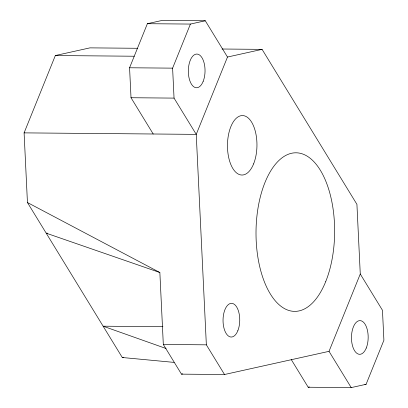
<?xml version="1.0" encoding="UTF-8"?>
<svg xmlns="http://www.w3.org/2000/svg" width="408" height="408" viewBox="0 0 408 408"><rect width="100%" height="100%" fill="white"/><g stroke="black" fill="none" stroke-linecap="round" stroke-linejoin="round"><path stroke-width="0.61" d="M174.104 362.396L122.293 357.51L27.443 202.536L24.098 132.875L55.34 55.539L89.933 47.869L137.572 48.282M153.204 133.997L131.014 97.731L129.571 67.774L147.38 23.7L162.256 20.4L205.29 20.772L227.486 57.038L196.238 134.37L206.351 344.831L224.517 374.513L329.026 351.339L360.269 274.003L356.923 204.342L262.079 49.363L222.059 49.016M24.098 132.875L196.238 134.37L174.048 98.109L172.609 68.146L190.414 24.072L205.29 20.772M291.292 359.621L308.183 387.228L351.217 387.6L366.093 384.3L383.903 340.226L382.464 310.269L360.269 274.003M227.486 57.038L262.079 49.363M122.293 357.51L123.527 357.24M27.443 202.536L159.859 272.519L163.317 344.459L181.484 374.141L182.708 373.866M308.183 387.228L309.422 386.952M147.38 23.7L190.414 24.072M55.34 55.539L134.206 56.227M129.571 67.774L172.609 68.146M131.014 97.731L174.048 98.109M47.466 233.187L46.196 233.172L159.859 272.519M162.904 326.706L103.122 326.191L166.076 348.519M163.317 344.459L206.351 344.831M181.484 374.141L224.517 374.513M364.829 384.29L366.093 384.3M329.026 351.339L351.217 387.6M325.681 281.678A79.295 39.316 -89.5 0 0 301.798 153.709A79.295 39.316 -89.5 0 0 258.504 260.865A79.295 39.316 -89.5 0 0 325.681 281.678M253.597 163.894A29.733 14.744 -89.5 0 0 244.642 115.908A29.733 14.744 -89.5 0 0 228.404 156.091A29.733 14.744 -89.5 0 0 253.597 163.894M237.839 330.725A16.85 8.354 -89.5 0 0 232.764 303.532A16.85 8.354 -89.5 0 0 223.564 326.303A16.85 8.354 -89.5 0 0 237.839 330.725M366.272 348.004A16.85 8.354 -89.5 0 0 361.197 320.81A16.85 8.354 -89.5 0 0 351.997 343.582A16.85 8.354 -89.5 0 0 366.272 348.004M203.138 81.447A16.85 8.354 -89.5 0 0 198.064 54.254A16.85 8.354 -89.5 0 0 188.863 77.025A16.85 8.354 -89.5 0 0 203.138 81.447"/></g></svg>
